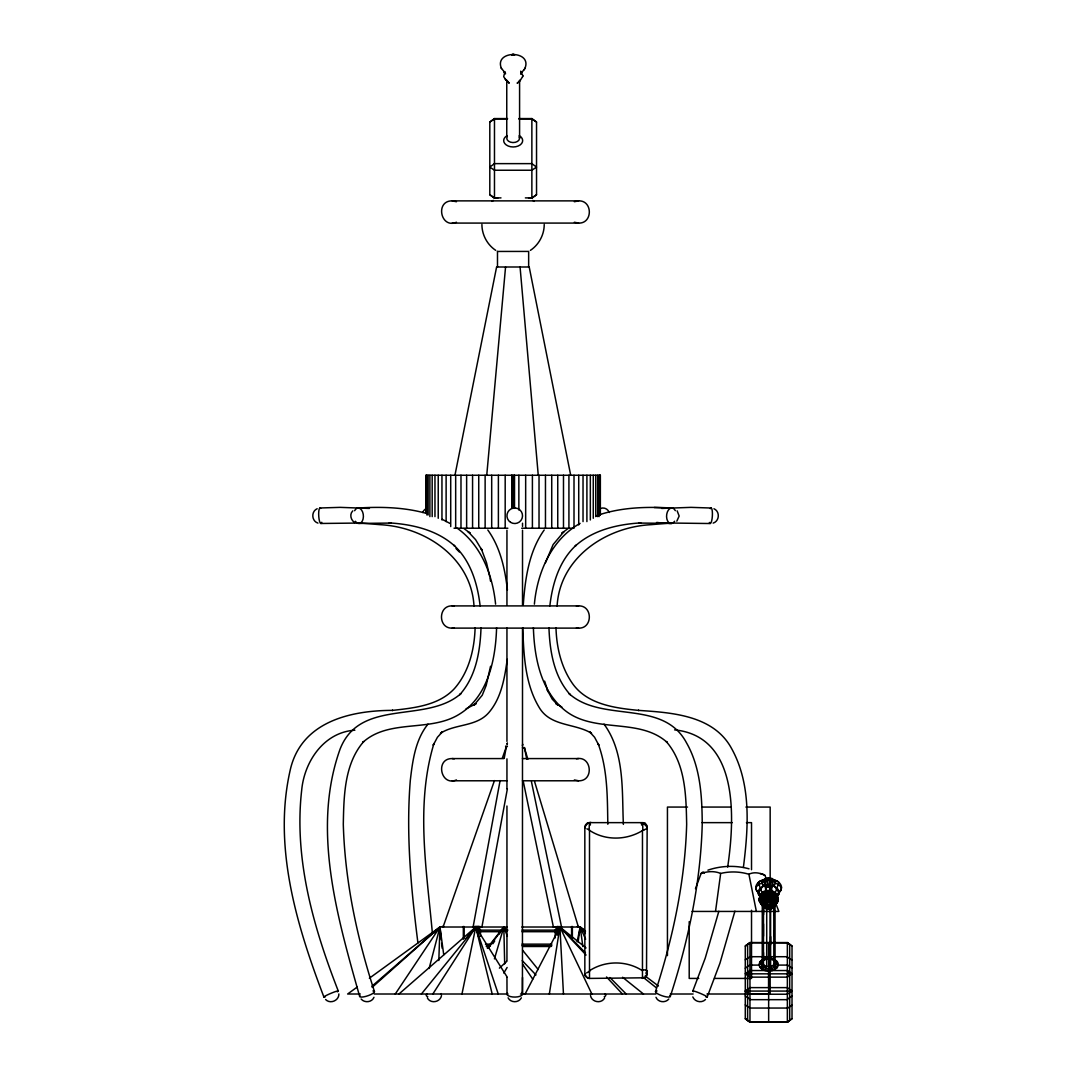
<?xml version="1.0" encoding="UTF-8"?>
<svg xmlns="http://www.w3.org/2000/svg" width="1076" height="1076" viewBox="0 0 1076 1076"><rect width="100%" height="100%" fill="white"/><g stroke="black" fill="none" stroke-linecap="round" stroke-linejoin="round"><path stroke-width="1.5" d="M506.756 135.159L506.756 80.229L509.217 83.202L505.357 79.14L505.747 79.933M761.082 894.99A1.681 1.009 47.2 0 0 761.082 896.362L761.754 897.586A3.793 2.273 47.2 0 1 761.996 898.151L762.198 898.81A7.868 5.299 0 0 0 760.786 901.984A7.801 5.77 0 0 0 760.84 902.293A3.403 2.515 0 0 0 761.135 902.737L761.862 903.477A2.703 2.004 0 0 1 762.238 904.217A5.38 3.981 0 0 1 762.292 904.782L762.238 962.267A3.12 2.3 -0.3 0 1 759.118 964.567A9.644 6.483 0 0 0 759.858 967.028A9.469 6.362 0 0 0 760.772 968.158A9.402 6.322 0 0 0 761.956 969.126A9.671 6.51 0 0 0 765.036 970.498A9.469 6.362 0 0 0 772.312 970.485A9.765 6.577 0 0 0 775.393 969.099A9.496 6.389 0 0 0 778.19 964.553A9.671 6.51 0 0 0 777.504 962.173M763.476 964.809L763.462 952.556M763.476 957.653L763.476 923.921M763.489 936.16L763.503 902.361A5.38 3.215 47.2 0 0 763.462 901.688A2.703 1.614 47.2 0 0 763.166 900.8L762.575 899.765A3.403 2.031 47.2 0 1 762.333 899.2A7.801 4.667 47.2 0 1 762.198 898.81M766.704 966.369L766.717 900.706A5.38 1.21 77.9 0 0 766.704 900.114L766.368 897.922A3.403 0.767 77.9 0 1 766.273 897.29A7.801 1.762 77.9 0 1 766.22 896.859L766.152 896.133A3.793 0.861 77.9 0 0 766.058 895.501L765.803 892.878A6.281 1.412 77.9 0 1 765.897 892.73L764.74 879.388L765.399 878.406L768.156 878.85L768.506 877.801M768.668 966.584L768.654 987.62M768.668 958.77L768.668 957.936A6.335 4.264 0 0 0 767.417 958.138L767.201 959.052L766.811 958.272A9.496 6.389 0 0 0 765.023 958.689A3.107 0.888 74.3 0 0 766.233 958.272A6.752 4.533 0 0 0 764.121 959.214A3.12 1.614 56.5 0 1 761.942 960.021A9.644 6.483 0 0 1 765.036 958.555M763.516 914.667L763.516 907.404A5.38 3.215 -47.5 0 0 763.489 906.772A2.703 1.614 -47.5 0 0 763.18 906.18L762.588 905.723A3.403 2.031 -47.5 0 1 762.346 905.4A7.801 4.654 -47.5 0 1 762.225 905.131L762.023 904.674A3.793 2.26 -47.5 0 0 761.781 904.351A8.581 5.77 0 0 1 760.14 900.962L759.279 900.074A1.681 1.251 0 0 1 759.01 899.482A1.695 1.264 0 0 1 759.293 898.89A9.254 6.227 0 0 1 761.068 895.178A6.281 3.753 47.2 0 1 761.351 894.936L762.064 892.838L758.271 882.535L760.019 881.015L767.336 879.253L768.264 877.922M770.591 908.951L770.591 908.857A5.38 1.21 77.9 0 1 770.604 908.332L770.941 907.552A3.403 0.767 77.9 0 0 771.035 907.297A7.801 1.762 77.9 0 0 771.075 907.068L771.156 906.678A3.793 0.861 77.9 0 1 771.25 906.422L771.505 904.889A6.281 1.412 77.9 0 0 771.398 904.297C772.555 895.622 771.519 887.189 768.802 878.419M763.18 906.18L763.113 906.127A6.859 4.613 0 0 0 766.583 907.821A6.658 4.479 0 0 0 770.725 907.835A6.954 4.681 0 0 0 774.142 906.167L774.666 905.777A3.403 2.031 47.2 0 0 774.976 905.387A7.801 4.667 47.2 0 0 775.097 905.118L775.312 904.66A3.793 2.273 47.2 0 1 775.554 904.324L776.159 903.853A1.681 1.009 47.2 0 0 776.455 903.289A9.509 6.389 0 0 0 778.271 899.482A9.738 6.55 0 0 0 771.586 893.322L771.25 895.501A3.793 0.861 -77.9 0 0 771.156 896.133L771.075 896.859A7.801 1.762 -77.9 0 1 771.035 897.29A3.403 0.767 -77.9 0 1 770.941 897.922L770.604 900.114A5.38 1.21 -77.9 0 0 770.591 900.706L770.604 944.876M522.438 994.439L522.519 628.048M522.438 993.565L522.519 977.465M760.745 968.144A3.12 1.91 -45 0 0 763.328 964.674A6.2 4.17 0 0 0 764.135 965.333A6.617 4.452 0 0 0 766.233 966.261A6.335 4.264 0 0 0 769.905 966.49A6.214 4.183 0 0 0 771.102 966.248A6.725 4.519 0 0 0 773.2 965.307A6.281 4.223 0 0 0 774.599 963.894A6.375 4.291 0 0 0 775.07 962.267L775.016 904.782A5.38 3.981 0 0 1 775.07 904.217A2.703 2.004 0 0 1 775.433 903.477L776.173 902.737A3.403 2.515 0 0 0 776.468 902.293A7.801 5.77 0 0 0 776.63 901.957L776.885 901.406A3.793 2.811 0 0 1 777.181 900.962L778.029 900.074A1.681 1.251 0 0 0 778.298 899.482A1.695 1.264 0 0 0 778.015 898.89A6.281 4.64 0 0 0 777.679 898.514C775.298 896.765 777.867 893.981 779.051 892.354C786.919 885.037 771.559 883.221 769.138 878.11M766.717 908.951L766.717 908.857A5.38 1.21 -77.9 0 0 766.704 908.332L766.368 907.552A3.403 0.767 -77.9 0 1 766.273 907.297A7.801 1.762 -77.9 0 1 766.22 907.068L766.152 906.678A3.793 0.861 -77.9 0 0 766.058 906.422L765.803 904.889A6.281 1.412 -77.9 0 1 765.91 904.297C764.74 895.635 765.789 887.189 768.506 878.419M481.012 627.873C480.165 651.276 475.995 676.669 459.788 694.652L460.824 693.684C426.123 724.094 360.016 697.463 340.016 749.299C311.408 829.542 337.487 917.761 359.68 996.484M496.587 627.738C495.632 659.373 488.141 696.858 458.914 714.464C429.647 732.433 388.853 718.593 362.693 742.507L363.728 741.525C344.239 763.973 343.876 796.119 343.298 824.216C344.912 881.163 356.923 937.452 374.435 991.521M438.82 960.518L439.95 927.014L507.146 927.014M475.108 627.833C474.435 649.42 468.975 672.016 454.435 688.6C438.631 705.627 413.897 707.968 392.175 710.429L392.821 710.375C349.391 710.402 300.513 722.198 290.049 770.806C272.901 847.094 296.815 925.898 323.903 997.022M503.676 930.363L503.824 927.014L506.957 930.888M544.227 224.467C544.254 234.689 538.915 244.736 530.374 250.372M523.286 604.591C525.182 578.834 528.8 551.544 544.214 529.984M486.742 475.256L505.559 266.996M768.802 877.801L769.152 878.85L771.895 878.406L772.555 879.388L771.398 892.73A6.281 1.412 -77.9 0 1 771.505 892.878A9.482 6.375 0 0 1 778.082 898.944A9.254 6.227 0 0 1 776.24 902.589A7.424 4.99 0 0 1 774.733 905.71A7.693 5.178 0 0 1 770.941 907.552A7.384 4.963 0 0 1 766.368 907.552M519.251 81.722L517.139 83.188L519.869 81.05L522.68 76.504M522.775 75.629L520.73 71.164M505.249 72.267L505.478 73.921L503.931 71.554M522.667 76.652L522.801 75.481M507.24 659.319C504.671 677.893 501.403 697.974 488.773 712.662C476.372 726.959 455.296 723.65 440.434 733.307L442.586 731.68L437.434 737.262L433.198 745.224L433.937 743.556C415.296 804.835 426.782 870.713 432.377 933.188M578.175 941.729L580.152 927.014L521.833 927.014M715.513 911.439L720.664 873.443A51.702 48.568 14.8 0 1 748.909 874.25A50.276 26.012 67.3 0 1 764.955 875.38L778.863 911.439L692.083 911.439M534.382 604.161C537.247 572.472 551.369 539.614 580.085 523.38M549.849 605.909C552.391 583.77 559.264 560.663 576.185 545.169L575.109 546.178C592.876 530.011 617.409 524.321 640.771 522.896L638.808 523.057L670.079 523.366L656.521 522.573L671.437 523.514M549.338 994.009L559.91 927.014L586.03 947.956M768.264 878.312L758.311 892.717L758.472 894.412L762.077 899.307L761.364 902.105A6.281 3.739 -47.5 0 0 761.095 902.616A1.695 1.009 -47.5 0 0 760.88 903.302A1.681 1.009 -47.5 0 0 761.095 903.786L761.781 904.351A8.621 5.797 0 0 0 766.058 906.422A8.366 5.636 0 0 0 771.25 906.422A8.729 5.878 0 0 0 775.554 904.324A8.42 5.662 0 0 0 777.168 900.962A8.581 5.77 0 0 0 775.527 897.572A8.621 5.797 0 0 0 771.25 895.501M727.672 867.068C734.518 820.262 739.817 736.428 674.612 729.878M743.395 867.417C748.345 828.049 751.559 784.592 731.626 748.6C713.603 715.15 671.76 712.594 638.283 710.375L638.929 710.429C615.001 708.062 586.676 704.524 572.002 682.816C561.04 666.73 556.534 647.066 555.996 627.833M490.548 666.273L486.191 685.439L482.236 695.231L473.911 705.278L476.063 703.65L466.069 708.842M769.044 878.298L779.037 892.677L778.863 894.385L775.245 899.28L775.957 902.078A6.281 3.753 47.2 0 1 776.24 902.589A9.59 6.456 0 0 1 771.505 904.876A9.2 6.187 0 0 1 765.803 904.889A9.482 6.375 0 0 1 761.095 902.616A9.442 6.348 0 0 1 759.293 898.877A6.281 4.64 0 0 1 759.629 898.514C763.193 894.761 755.15 891.466 755.823 887.606A12.67 8.527 0 0 1 758.271 882.535A13.141 8.837 0 0 1 764.754 879.401A12.589 8.473 0 0 1 772.555 879.388A12.979 8.729 0 0 1 781.553 887.7M557.099 606.097C559.802 557.65 605.896 526.958 651.115 524.671L671.236 522.976M473.104 927.014L500.098 780.571M504.24 758.042L506.325 746.784A9.348 0.672 19.3 0 1 506.245 746.193M481.913 927.014L507.374 788.829M338.873 993.955C339.101 1000.613 330.197 1004.352 325.611 999.523M454.946 475.256L496.601 266.996L529.204 266.996L570.697 475.256M577.153 941.729L580.152 927.014L585.465 931.022M461.967 994.009L475.78 927.014L507.28 977.264M512.687 54.123L511.746 55.172L514.584 55.172L513.655 54.123M768.17 878.11C765.735 882.871 758.486 882.858 755.823 887.606A12.912 8.689 0 0 0 758.311 892.703A12.979 8.729 0 0 0 764.754 895.824A12.589 8.473 0 0 0 772.568 895.837A13.141 8.837 0 0 0 779.024 892.677A12.67 8.527 0 0 0 781.472 887.606M718.849 911.264L705.21 958.191L692.836 990.996M734.921 911.13L719.952 963.195L707.188 997.022M429.122 968.481L439.95 927.014L369.35 978.245M557.758 934.99L559.91 927.014L585.492 952.879M474.906 930.215L475.78 927.014L498.242 994.009M494.422 958.918L503.824 927.014L505.841 929.704M655.526 991.521C673.038 937.452 685.062 881.163 686.663 824.216C686.085 796.119 685.721 763.973 666.246 741.525L667.268 742.507C639.211 717.194 594.477 733.966 565.021 710.456C540.623 690.913 534.342 657.342 533.387 627.738M670.294 996.484C688.317 940.895 700.611 883.006 702.225 824.445C702.09 796.778 700.57 767.457 686.515 742.843C662.937 698.539 602.183 723.368 569.15 693.684L570.186 694.652C553.979 676.669 549.796 651.276 548.962 627.873M545.492 562.694L553.118 544.577L563.932 531.638L561.807 533.239L568.02 528.545M494.462 780.571L443.07 927.014L442.344 926.436L443.823 926.611M502.371 758.042L506.325 746.784A9.348 2.354 10.4 0 1 507.415 746.556M502.707 930.135L503.824 927.014L506.621 931.117M373.977 997.304C371.96 1002.375 364.576 1003.182 361.159 999.039M695.473 888.695L701.081 873.524L704.484 872.515A52.226 34.176 -64.1 0 1 719.965 873.174L720.57 873.416M524.859 68.541C532.889 49.859 493.413 49.9 501.497 68.555M521.362 72.832L520.878 73.908L520.892 71.715M441.51 995.596C440.313 1002.307 430.467 1004.056 427.333 997.896M747.618 975.407L749.959 970.539L787.35 970.539L792.017 973.686L787.35 977.142L749.959 977.142L745.291 973.686L749.959 970.539M776.213 896.335L775.527 897.572A3.793 2.26 -47.5 0 0 775.285 898.137L775.083 898.796A7.801 4.654 -47.5 0 1 774.962 899.186A3.403 2.031 -47.5 0 1 774.72 899.751L774.128 900.787A2.703 1.614 -47.5 0 0 773.832 901.675A5.38 3.215 -47.5 0 0 773.792 902.253L773.805 914.64M438.443 930L439.95 927.014L443.742 954.789M525.115 994.009L559.91 927.014L586.057 955.031M503.797 973.054L507.119 967.472M604.672 997.896C601.538 1004.056 591.692 1002.307 590.495 995.596M521.295 72.926L524.429 69.254M524.133 69.738L525.182 68.017M519.224 81.561L519.587 80.229L519.587 138.266M432.834 994.009L475.78 927.014L478.538 936.591M492.875 943.76L494.704 940.975M499.264 933.995L503.824 927.014L507.388 936.362M395.255 994.009L439.95 927.014L441.308 940.088M504.819 72.025L503.689 76.652L505.855 79.947M487.966 948.454L503.824 927.014L504.805 930.215M521.376 997.829C518.793 1002.993 510.67 1002.993 508.087 997.829M437.945 929.651L439.95 927.014L371.879 986.315M471.745 932.273L475.78 927.014L492.189 994.009M487.213 948.037L503.824 927.014L504.684 963.867M427.966 724.148C415.309 739.817 412.619 760.772 410.333 780.154C405.867 834.451 411.113 889.018 417.918 942.899M421.402 994.009L475.78 927.014L398.954 994.009M465.908 938.393L475.78 927.014M352.807 510.844C349.243 514.14 350.749 520.3 354.784 522.559M676.831 521.147L679.171 516.063L677.154 510.844M434.085 932.892L439.95 927.014L372.161 987.311M499.399 968.131L506.783 961.379M492.149 201.387L493.306 200.392M646.797 828.668L644.188 829.784M789.69 1020.317L787.35 1022.2L749.959 1022.2L745.291 1018.743L745.291 946.019L749.959 942.563L787.35 942.563L792.017 946.019L792.017 1018.743L787.35 1022.2L787.35 942.563M317.164 508.733C310.964 511.423 311.515 521.107 317.945 523.111M668.801 999.039C665.398 1003.182 658.014 1002.375 655.983 997.304M497.731 198.213L494.476 198.213L489.809 194.756L489.809 122.032L494.476 118.575L507.482 118.575M528.612 198.213L531.867 198.213L536.534 194.756L536.534 122.032L531.867 118.575L518.861 118.575M745.291 968.239L749.959 964.782M745.291 991.077L749.959 987.62L787.35 987.62L792.017 991.077L787.35 994.224L749.959 994.224L745.291 991.077L792.017 991.077M789.69 972.112L787.35 973.834L749.959 973.834L747.618 972.112M787.35 999.362L792.017 995.892M357.138 987.109L347.629 994.009L360.299 994.009M489.809 122.032L494.476 118.885L507.482 118.885M536.534 194.756L531.867 197.89L525.37 197.89M749.959 942.872L745.291 946.019L749.959 942.71L787.35 942.872L789.69 944.284L789.69 1020.465L787.35 1022.039M745.291 959.846L749.959 956.712L787.35 956.712M787.35 1008.4L792.017 1005.253M792.017 1018.743L787.35 1021.891L749.959 1022.039L745.291 1018.743L749.959 1021.891M705.493 999.523C701.74 1003.37 694.76 1001.877 692.81 996.927M713.159 523.111C719.588 521.107 720.14 511.423 713.939 508.733M643.313 830.067C627.2 840.329 605.64 841.055 589.5 830.349L589.5 978.42L644.833 977.788M589.5 970.727C605.317 960.384 626.662 960.384 642.466 970.727M587.375 823.046L588.868 822.642M595.754 515.982C620.26 507.146 646.851 506.514 672.567 508.087L654.195 507.509M644.08 829.811L643.757 829.919M707.914 870.161C721.081 865.642 735.58 865.158 749.03 868.803M456.453 222.248C440.582 229.134 434.906 200.593 452.202 200.876L578.606 200.876C592.889 200.27 592.889 223.687 578.606 223.082L452.202 223.082M574.355 201.723L578.606 200.876M456.453 779.939C440.582 786.825 434.906 758.284 452.202 758.58L503.904 758.58M354.878 730.2C324.024 732.137 304.374 761.391 301.697 790.053C293.761 858.783 313.479 927.512 338.267 990.996M452.202 605.909C437.919 605.304 437.919 628.72 452.202 628.115L578.606 628.115C592.889 628.72 592.889 605.304 578.606 605.909L452.202 605.909L454.368 606.124M576.44 606.124L578.606 605.909M452.202 628.115L454.368 627.9M576.44 758.795C591.773 755.231 594.342 781.284 578.606 780.786L522.438 780.786M661.673 508.437L690.98 507.361L711.276 508.033M358.523 507.993C381.092 506.648 404.146 507.24 426.069 513.306L425.988 475.256L600.354 475.256L600.354 514.974M359.666 523.434L391.153 523.057L389.203 522.896C412.552 524.321 437.098 530.011 454.852 546.178L453.776 545.169C470.71 560.663 477.583 583.77 480.125 605.909M321.092 523.474L360.514 523.03M319.949 507.993L340.124 507.361L369.431 508.437M670.59 523.03L710.133 523.528M518.861 118.885L531.867 118.885L536.534 122.032M500.986 197.89L494.476 197.89L489.809 194.756M497.489 251.448L528.652 251.421L528.652 266.996M454.032 528.222L507.859 528.222M521.645 528.222L574.006 528.222L574.006 475.256M522.438 758.58L578.606 758.58M452.202 780.786L506.984 780.786M687.524 807.067L667.443 807.067L667.443 955.622M701.915 807.067L731.263 807.067M745.91 807.067L770.16 807.067L770.16 892.192M589.029 822.642L643.031 822.642M702.009 822.642L732.218 822.642M746.448 822.642L751.519 822.642L751.519 869.704M478.954 930.135L507.885 930.135M521.995 930.135L556.736 930.135M478.928 931.695L500.394 931.695M521.995 931.695L556.763 931.695A1.56 1.56 0 0 0 555.229 930.135M485.437 944.15L490.427 944.15M521.995 944.15L551.907 944.15M486.312 945.71L490.427 945.71M521.995 945.71L551.907 945.71M486.312 946.49L489.634 946.49M522.828 946.49L551.033 946.49M749.959 965.091L759.158 965.091M778.15 965.091L787.35 965.091M698.741 978.42L689.205 978.42L689.205 921.634M714.518 978.42L751.519 978.42L751.519 910.269M374.273 994.009L508.033 994.009M520.502 994.009L655.849 994.009M670.254 994.009L693.105 994.009M706.972 994.009L770.16 994.009L770.16 910.552M749.959 999.671L787.35 999.671M787.35 1008.051L749.959 1008.051L745.291 1004.903M643.192 822.642L645.008 823.234M359.868 522.976L379.989 524.671C425.208 526.958 471.301 557.65 474.005 606.097M452.202 200.876L456.453 201.723M578.606 223.082L574.355 222.248M576.44 627.9L578.606 628.115M452.202 758.58L454.368 758.795M578.606 780.786L574.355 779.939M587.778 978.097L588.653 978.353A4.546 4.143 77.6 0 0 589.5 978.447A5.286 4.734 67.2 0 1 585.075 973.74M561.833 707.013L555.956 703.65L558.108 705.278L552.284 699.212L547.321 690.025L548.061 691.666L544.617 681.121M442.249 519.345L449.889 523.38M787.35 942.872L792.017 946.019M787.35 957.048L792.017 960.195M787.35 942.71L789.69 944.446M787.35 964.782L792.017 968.239M745.291 995.892L749.959 999.362M495.754 250.372C487.213 244.736 481.873 234.689 481.913 224.467M463.998 528.545L470.212 533.239L468.073 531.638L475.552 539.601L481.981 550.28L481.174 548.504L486.513 562.694L489.741 576.655M645.17 976.013L658.431 986.006M585.411 931.211L580.152 927.014L582.896 946.624M643.139 977.264L656.266 987.728M622.587 977.264L643.488 994.009M457.287 528.262C481.523 545.613 492.7 575.418 495.592 604.161M585.304 931.345L580.152 927.014L580.932 930.215M532.835 200.392L533.992 201.387M503.985 71.715L504.792 72.495L501.187 68.044M609.917 977.546L626.205 994.009M455.982 548.478L459.304 551.948M522.264 960.653L535.969 974.95M606.514 976.954L622.426 994.009M583.515 930.74L580.152 927.014L585.626 939.2M563.461 994.009L559.91 927.014L564.268 931.977M522.586 950.202L538.215 969.53M585.371 933.457L580.152 927.014L581.699 929.933M604.039 724.148C624.927 752.608 621.861 791.035 623.381 824.391M561.013 930.135L559.91 927.014L561.78 929.758M522.694 964.298L532.741 979.16M487.805 529.984C500.327 547.375 505.034 568.975 507.401 589.917M761.068 896.362L761.149 896.51A9.603 6.456 0 0 1 765.803 894.075M787.35 970.539L789.69 975.407M559.91 927.014L591.854 994.009M771.505 892.878L771.573 893.174A9.442 6.348 0 0 0 765.722 893.309A9.845 6.631 0 0 0 760.867 895.676M760.678 901.957L760.49 901.513A3.793 2.811 0 0 0 760.127 900.962A8.42 5.662 0 0 1 761.754 897.586A8.729 5.878 0 0 1 766.058 895.501M646.73 825.292L646.972 825.965A5.407 4.99 -4.6 0 1 647.147 827.323L646.501 976.107A5.501 5.017 60.4 0 1 644.847 977.815M585.169 975.475L584.9 974.6A4.546 4.102 20.2 0 1 584.846 973.753L584.833 827.323M527.872 759.306L524.496 748.129A9.348 1.13 -16.8 0 0 523.568 747.578M534.611 781.674L578.39 927.014A9.213 1.13 -16.8 0 0 577.301 926.463M762.131 898.554L762.171 898.675A8.204 5.528 0 0 1 766.22 896.712A7.868 5.299 0 0 1 771.088 896.712A8.11 5.461 0 0 1 776.724 901.903A7.922 5.326 0 0 1 775.137 905.024M770.524 970.861L769.905 966.49M526.823 759.306L524.496 748.129A9.348 2.098 -11.7 0 0 522.492 747.699M531.45 781.674L561.538 927.014A9.227 2.058 -11.2 0 0 553.414 927.095L523.353 781.741M748.909 874.25L756.374 911.439M769.044 877.922L769.959 879.253L777.262 880.988L778.997 882.508L775.231 892.824L775.944 894.923A6.281 3.739 -47.5 0 1 776.213 895.151A1.695 1.009 -47.5 0 1 776.2 896.55M490.064 578.269L490.522 581.174M441.658 943.356L442.155 948.252M520.071 266.996L538.256 475.256M522.748 627.658C523.783 655.149 524.9 684.793 539.977 708.748C551.544 726.556 575.297 723.341 591.571 733.307L589.433 731.68L594.584 737.262L598.821 745.224L598.081 743.556C607.698 769.219 607.362 797.262 607.819 824.27M762.292 904.782L762.292 904.876A6.429 4.331 0 0 0 766.717 909.032A6.241 4.196 0 0 0 770.591 909.045A6.51 4.385 0 0 0 773.792 907.485A6.281 4.223 0 0 0 775.016 904.97A8.204 5.528 0 0 1 771.088 906.987A7.868 5.299 0 0 1 766.206 906.987A8.11 5.461 0 0 1 762.185 905.037A8.07 5.434 0 0 1 760.638 901.849M506.944 977.465L507.025 994.439M768.668 958.487L768.654 942.563M773.846 957.64L773.846 964.795M773.805 907.485L773.805 907.297A5.38 3.215 47.2 0 1 773.846 906.759A6.335 4.264 0 0 0 775.07 904.217A6.564 4.412 0 0 0 773.873 901.527M773.819 931.063L773.832 959.711M773.792 909.597L773.832 936.147M770.604 936.671L770.604 966.369M769.125 987.62L769.125 994.224M768.654 942.872L768.654 1022.2M749.959 942.563L749.959 1022.2M747.618 944.284L747.618 1020.465M642.466 830.349L642.466 978.42M600.179 475.256L600.179 514.974M600.005 475.256L600.005 514.974M599.103 475.256L599.103 516.628M597.678 475.256L597.678 516.628M595.741 475.256L595.741 516.628M593.279 475.256L593.279 518.282M590.334 475.256L590.334 519.95M586.904 475.256L586.904 521.604M583.031 475.256L583.031 521.604M578.727 475.256L578.727 524.913M572.365 926.463L572.365 938.232M571.585 926.53L571.585 936.55M568.922 475.256L568.922 528.222M563.488 475.256L563.488 528.222M557.745 475.256L557.745 528.222M557.57 926.53L557.57 933.215M556.79 927.377L556.79 934.802M556.01 928.198L556.01 930.135M555.229 930.162L555.229 937.922M551.732 475.256L551.732 528.222M545.465 475.256L545.465 528.222M539.022 475.256L539.022 528.222M532.405 475.256L532.405 528.222M531.867 118.575L531.867 198.213M525.666 475.256L525.666 528.222M522.519 523.218L522.519 526.42M522.519 530.226L522.519 605.035M518.861 475.256L518.861 510.011M514.516 475.256L514.516 508.356M513.844 475.256L513.844 508.356M512.015 475.256L512.015 508.356M511.826 475.256L511.826 508.356M506.944 530.226L506.944 605.035M506.944 628.048L506.944 741.377M506.944 758.849L506.944 788.802M506.944 806.018L506.944 960.693M505.182 475.256L505.182 528.222M498.39 475.256L498.39 528.222M497.489 251.421L497.489 266.996M494.476 118.575L494.476 198.213M491.692 475.256L491.692 528.222M485.128 475.256L485.128 528.222M480.461 930.162L480.461 936.362M479.681 928.198L479.681 930.135M478.739 475.256L478.739 528.222M478.901 926.53L478.901 933.215M478.121 926.53L478.121 931.547M472.566 475.256L472.566 528.222M466.634 475.256L466.634 528.222M464.106 926.53L464.106 938.568M463.326 926.463L463.326 939.187M460.985 475.256L460.985 528.222M455.673 475.256L455.673 528.222M450.71 475.256L450.71 526.567M446.123 475.256L446.123 521.604M441.954 475.256L441.954 519.95M438.228 475.256L438.228 518.282M434.96 475.256L434.96 516.628M432.175 475.256L432.175 516.628M429.889 475.256L429.889 516.628M428.127 475.256L428.127 514.974M426.876 475.256L426.876 514.974M426.338 475.256L426.338 513.319M426.163 475.256L426.163 513.319M372.942 990.929A7.788 1.923 -18.6 0 1 368.449 995.556A7.788 1.923 -18.6 0 1 359.922 995.703M354.623 510.71A7.788 4.855 85.9 0 1 361.523 509.97A7.788 4.855 85.9 0 1 362.303 521.093A7.788 4.855 85.9 0 1 355.349 521.282M325.194 996.887A7.788 0.686 -22.8 0 1 326.189 995.502A7.788 0.686 -22.8 0 1 335.591 991.547A7.788 0.686 -22.8 0 1 337.272 991.816M321.764 522.29A7.788 1.735 86.7 0 1 318.778 516.628A7.788 1.735 86.7 0 1 320.648 508.45M441.281 993.605A7.788 2.771 -10.6 0 1 440.649 994.264M427.777 996.685A7.788 2.771 -10.6 0 1 427.185 993.753M422.733 512.485A7.788 7.007 82.6 0 1 426.58 508.464M604.833 993.753A7.788 2.771 10.6 0 1 604.241 996.685M591.37 994.264A7.788 2.771 10.6 0 1 590.737 993.605M600.516 508.491A7.788 7.007 -82.6 0 1 609.285 512.512M669.877 995.515A7.788 1.923 18.6 0 1 661.767 995.65A7.788 1.923 18.6 0 1 657.033 990.929M674.639 521.241A7.788 4.855 -85.9 0 1 667.685 521.134A7.788 4.855 -85.9 0 1 668.425 509.997A7.788 4.855 -85.9 0 1 675.338 510.67M521.564 992.529A7.788 3.08 0 0 1 515.283 997.075A7.788 3.08 0 0 1 507.428 992.933M472.875 926.947A9.254 2.582 10.1 0 1 481.94 926.92M522.559 744.269A9.348 1.305 -41 0 1 522.371 745.52M507.28 744.081A9.348 2.192 39.3 0 1 507.294 743.247M507.347 744.848A9.348 2.192 39.3 0 1 507.428 743.22M647.281 973.767A5.286 4.734 -22.8 0 1 642.453 978.192M641.148 823.1A6.712 5.743 29.1 0 1 647.254 828.076M589.204 829.959A8.178 0.82 88.3 0 1 589.54 823.355A8.178 0.82 88.3 0 1 590.428 825.01M589.567 829.892A4.963 0.672 19.1 0 1 586.877 828.829M586.581 972.946A5.286 0.915 -24.6 0 1 589.635 971.332M641.525 825.023A8.191 0.847 -88.2 0 1 642.439 823.342A8.191 0.847 -88.2 0 1 642.789 829.946M642.641 969.96A5.286 2.165 -10.9 0 1 646.972 970.66A5.286 2.165 -10.9 0 1 646.017 973.081M584.873 828.076A6.685 6.106 -73.5 0 1 590.778 822.36M584.752 827.323A5.219 4.869 -13.3 0 1 587.469 823.194M645.022 823.221A5.259 4.788 -69.1 0 1 646.595 825.359M587.846 977.976A5.434 5.057 -15.7 0 1 585.088 975.515M693.576 991.668A7.788 0.686 22.8 0 1 695.782 991.642A7.788 0.686 22.8 0 1 705.036 995.569A7.788 0.686 22.8 0 1 705.91 996.887M710.308 508.679A7.788 1.735 -86.7 0 1 712.352 516.171A7.788 1.735 -86.7 0 1 709.393 522.452M701.081 873.524A51.513 6.375 -70.5 0 1 704.255 873.12M760.127 873.591A48.971 14.418 69.7 0 1 764.955 875.38M478.901 931.695A1.56 1.56 0 0 1 480.461 930.135M519.183 135.63A9.496 6.389 0 0 1 520.111 144.951A9.496 6.389 0 0 1 506.231 144.937A9.496 6.389 0 0 1 507.173 135.616M519.183 136.827A6.389 4.291 0 0 1 512.943 142.557A6.389 4.291 0 0 1 507.334 136.531M761.956 882.818A6.725 4.533 0 0 0 766.623 887.122A6.537 4.398 0 0 0 770.685 887.122A6.819 4.586 0 0 0 774.034 885.494A6.577 4.425 0 0 0 775.298 882.858M763.274 880.114A6.725 4.533 0 0 1 766.596 878.514M762.131 882.966A6.537 4.398 0 0 1 763.382 880.356M766.637 878.769A6.537 4.398 0 0 1 770.698 878.769M765.493 885.696A10.639 7.155 0 0 0 760.248 888.251A10.276 6.913 0 0 0 758.257 892.354M765.359 885.75A10.276 6.913 0 0 1 771.734 885.75M762.077 892.609A8.258 5.555 0 0 1 766.152 890.632M762.01 892.677A8.11 5.447 0 0 0 760.45 895.918A8.258 5.555 0 0 0 762.037 899.173A8.299 5.582 0 0 0 766.152 901.163A8.057 5.42 0 0 0 771.156 901.177A8.406 5.649 0 0 0 775.285 899.159A8.11 5.447 0 0 0 776.859 895.918A8.299 5.582 0 0 0 771.142 890.659M766.045 890.699A8.11 5.447 0 0 1 771.075 890.713M762.171 893.927A8.204 5.528 0 0 1 766.22 891.964M760.786 897.236A7.868 5.299 0 0 1 762.306 894.089M766.22 892.179A7.868 5.299 0 0 1 771.115 892.179M765.977 892.65A9.025 6.066 0 0 0 761.526 894.815A8.702 5.851 0 0 0 759.844 898.285M765.856 892.69A8.702 5.851 0 0 1 771.263 892.69M761.068 895.178A9.59 6.456 0 0 1 765.803 892.878M765.682 892.932A9.254 6.227 0 0 1 771.425 892.932M765.722 905.642A9.442 6.348 0 0 0 771.586 905.642A9.845 6.631 0 0 0 776.428 903.275A1.695 1.022 47.2 0 0 776.226 902.589M759.212 899.63A9.442 6.348 0 0 1 761.041 895.851M759.468 900.222A9.2 6.187 0 0 1 761.23 896.537M765.816 894.304A9.2 6.187 0 0 1 771.519 894.304M765.951 895.541A8.42 5.662 0 0 1 771.183 895.541M766.368 897.922A7.693 5.178 0 0 0 762.575 899.765A7.424 4.99 0 0 0 761.135 902.737M770.846 897.962A7.424 4.99 0 0 1 775.998 902.71M763.166 900.8A6.954 4.681 0 0 1 766.583 899.132A6.658 4.479 0 0 1 770.725 899.132A6.859 4.613 0 0 1 774.128 900.787M761.996 903.598A6.658 4.479 0 0 1 763.288 900.921M774.048 900.935A6.658 4.479 0 0 1 775.325 903.571A6.712 4.506 0 0 1 774.142 906.167A2.703 1.614 47.2 0 0 773.846 906.759A6.564 4.412 0 0 1 770.604 908.332A6.295 4.237 0 0 1 766.704 908.332A6.483 4.358 0 0 1 762.198 904.176M763.637 901.715A6.335 4.264 0 0 1 766.758 900.195M761.996 904.149A6.564 4.412 0 0 1 763.261 901.527M763.503 902.455A6.51 4.385 0 0 1 766.717 900.894M762.413 905.064A6.241 4.196 0 0 1 763.624 902.576M766.731 901.056A6.241 4.196 0 0 1 770.604 901.056M762.736 960.76A6.2 4.17 0 0 1 764.148 959.362M766.085 958.487A6.2 4.17 0 0 1 770.887 958.501M763.382 964.688A6.335 4.264 0 0 1 762.79 963.948A6.375 4.291 0 0 1 762.333 962.294A6.335 4.264 0 0 1 762.803 960.68A3.12 2.125 31.6 0 1 759.844 962.119A9.402 6.322 0 0 1 760.745 961.07A3.12 1.91 45 0 0 763.314 959.859M774.585 960.612A3.12 2.139 -31.3 0 0 777.464 962.119A9.496 6.389 0 0 0 776.603 961.043A3.12 1.923 -44.7 0 1 773.994 959.859A6.375 4.291 0 0 1 774.599 960.653A6.335 4.264 0 0 1 774.989 962.294M758.19 892.286A10.518 7.075 0 0 0 765.493 899.011A10.209 6.859 0 0 0 771.815 899.011A10.639 7.155 0 0 0 777.06 896.469A10.276 6.913 0 0 0 779.037 892.354A10.464 7.048 0 0 0 777.033 888.225A10.518 7.075 0 0 0 771.815 885.696M760.584 897.048A8.11 5.461 0 0 0 766.22 902.239A7.868 5.299 0 0 0 771.102 902.239A8.204 5.528 0 0 0 775.137 900.276M759.79 898.231A8.904 5.999 0 0 0 765.977 903.921A8.648 5.81 0 0 0 771.344 903.934A9.025 6.066 0 0 0 775.783 901.769A8.702 5.851 0 0 0 777.45 898.285A8.864 5.972 0 0 0 775.756 894.788A8.904 5.999 0 0 0 771.331 892.65M765.722 905.629A9.738 6.55 0 0 1 758.97 899.402M759.226 900.007A9.482 6.375 0 0 0 765.803 906.073A9.2 6.187 0 0 0 771.505 906.073A9.603 6.456 0 0 0 776.24 903.773A9.267 6.227 0 0 0 778.029 900.074A9.482 6.375 0 0 0 771.505 894.075M766.462 907.525A7.424 4.99 0 0 1 761.31 902.764M763.301 906.153A6.712 4.506 0 0 1 762.023 903.504M763.503 967.391A7.505 5.057 0 0 0 765.883 968.454A7.236 4.869 0 0 0 770.093 968.723A7.169 4.815 0 0 0 771.452 968.44A7.613 5.124 0 0 0 773.846 967.364A7.29 4.896 0 0 0 775.984 963.894M761.821 965.723A7.505 5.057 0 0 1 761.243 963.814M762.642 966.665A7.236 4.869 0 0 1 761.969 965.818M761.418 963.962A7.236 4.869 0 0 1 763.597 960.478M765.87 959.469A7.236 4.869 0 0 1 771.452 959.469M759.172 964.634A9.469 6.362 0 0 1 761.996 960.074M770.645 878.406A6.819 4.586 0 0 1 775.366 882.764M771.088 891.977A8.11 5.461 0 0 1 776.724 897.155A7.922 5.326 0 0 1 775.137 900.276M770.55 900.706A6.51 4.385 0 0 1 775.07 904.876M778.19 964.553A3.12 2.3 -0.3 0 1 775.07 962.267M775.446 962.052A7.29 4.896 0 0 0 773.819 960.411A7.505 5.057 0 0 0 771.452 959.335M775.514 961.769A7.613 5.124 0 0 1 776.092 963.692M772.299 958.649A9.671 6.51 0 0 1 775.379 960.021A3.12 1.627 -56.3 0 1 773.187 959.214A6.617 4.452 0 0 0 771.102 958.272A3.12 0.888 -74.3 0 0 772.299 958.649A9.415 6.335 0 0 0 766.811 958.272M773.832 901.675A6.483 4.358 0 0 0 770.604 900.114A6.295 4.237 0 0 0 766.704 900.114M766.381 898.124A7.384 4.963 0 0 1 770.954 898.124M775.379 960.128A9.375 6.308 0 0 1 776.59 961.11M773.187 959.294A6.281 4.223 0 0 1 774.007 959.953M763.489 960.397A7.626 5.138 0 0 1 765.87 959.335M762.736 963.921A3.12 2.125 -31.6 0 1 759.858 967.028M763.651 967.445A7.169 4.815 0 0 1 762.723 966.692M764.135 965.333A3.12 1.614 -56.5 0 1 761.956 969.126M766.233 966.261A3.12 0.888 -74.5 0 1 765.036 970.498M772.312 970.485A3.12 0.901 74.1 0 1 771.102 966.248M775.393 969.099A3.12 1.627 56.3 0 1 773.2 965.307M774.007 964.647A3.12 1.923 44.8 0 0 776.59 968.118A9.375 6.308 0 0 0 777.477 967.001A3.12 2.139 31.3 0 1 774.599 963.894M505.182 72.818L505.182 72.818M521.847 72.038L520.851 73.666L521.847 72.038M494.476 163.633L489.809 167.089L494.476 170.237L531.867 170.237L536.534 167.089L531.867 163.633L494.476 163.633M510.589 522.344A7.788 7.774 0 0 0 522.519 516.036A7.788 7.774 0 0 0 511.087 508.881A7.788 7.774 0 0 0 510.589 522.344"/></g></svg>
